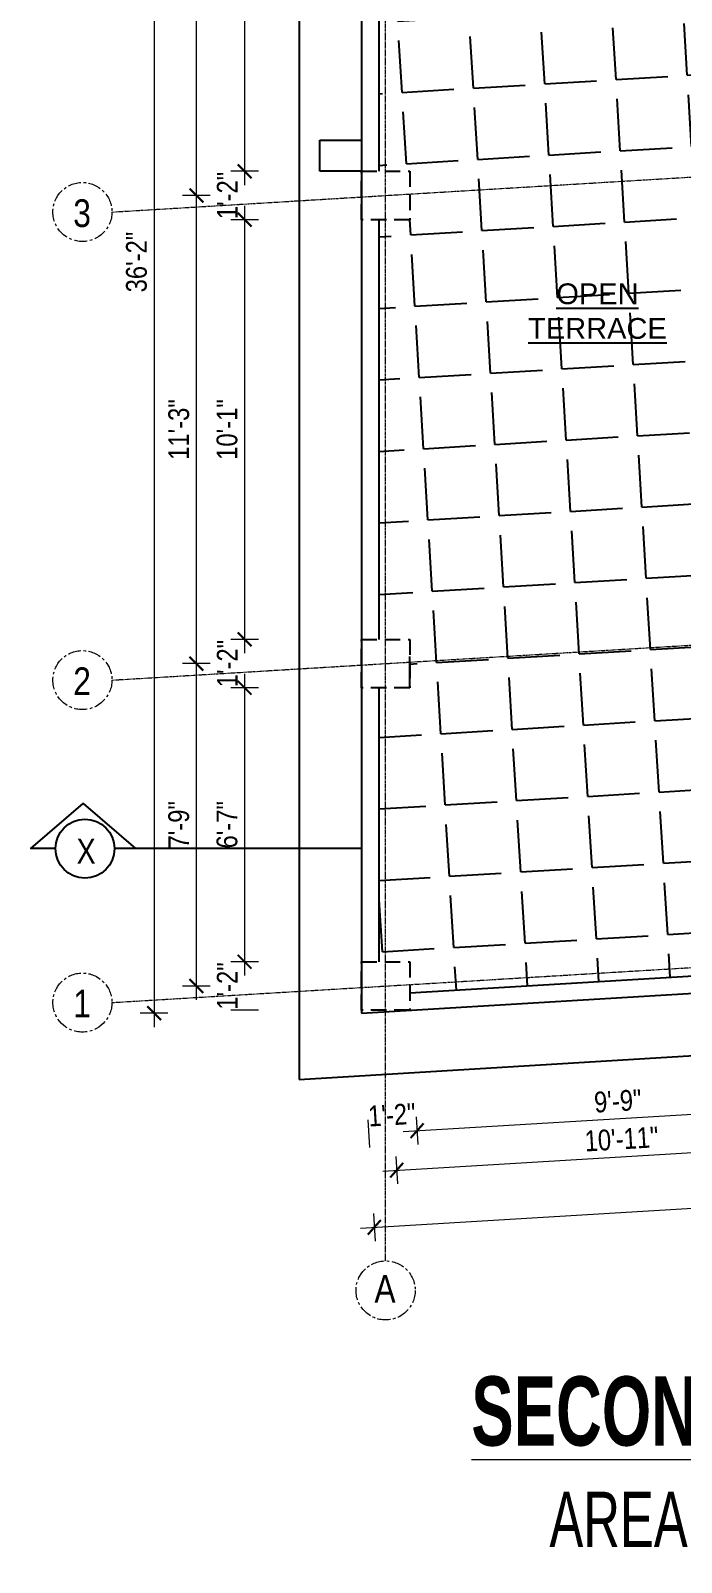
# Model space of a CAD drawing. Header units: inches. Extents: x -10117506 to -5032697, y -6529230 to -3253155.
# Drawn here: x -5058079.7 to -5057891.8, y -3255499.8 to -3255057.2 of the extents above; entities that cross this region are included whole.
import ezdxf

# ---------------------------------------------------------------- set-up
doc = ezdxf.new("R2010")
doc.units = ezdxf.units.IN
doc.header["$LTSCALE"] = 2
doc.header["$MEASUREMENT"] = 0
doc.header["$PDMODE"] = 34
doc.linetypes.add('CENTER', pattern=[2, 1.25, -0.25, 0.25, -0.25])
doc.linetypes.add('HIDDEN', pattern=[0.375, 0.25, -0.125])
doc.layers.get('0').update_dxf_attribs({"linetype": 'CONTINUOUS'})
doc.layers.get('DEFPOINTS').update_dxf_attribs({"color": 141, "linetype": 'CONTINUOUS'})
doc.layers.add('A-Hatch', color=7, linetype='CONTINUOUS')
for name, color, linetype, lineweight in [('Annotations-Bold.w', 177, 'CONTINUOUS', 13), ('DIM 1-100', 4, 'CONTINUOUS', 13), ('TEXT', 181, 'CONTINUOUS', 25), ('Text-100.w', 254, 'CONTINUOUS', 9)]:
    doc.layers.add(name, color=color, linetype=linetype, lineweight=lineweight)
doc.styles.add('ARAIL', font='ARIALN.TTF')
doc.styles.add('Arial', font='arial.ttf', dxfattribs={"width": 0.8, "height": 12})
doc.styles.add('arial.', font='arial.ttf')
doc.styles.get("Standard").update_dxf_attribs({"font": 'ARIALN.TTF'})
doc.dimstyles.new('1 by 96', dxfattribs={"dimtxt": 6, "dimasz": 4, "dimexe": 4, "dimexo": 4, "dimgap": 2, "dimtad": 1, "dimdec": 0, "dimzin": 0, "dimdsep": 46, "dimlunit": 4, "dimtxsty": 'Standard', "dimblk": 'ARCHTICK', "dimcen": 0, "dimdle": 4, "dimadec": 0, "dimazin": 0, "dimtfac": 1, "dimtdec": 0, "dimtix": 1, "dimtofl": 0, "dimtmove": 1, "dimatfit": 3, "dimldrblk": 'ARCHTICK', "dimfxl": 4, "dimfxlon": 1, "dimtolj": 1, "dimtzin": 0, "dimlwd": -1, "dimlwe": -1, "dimarcsym": 0})

# ---------------------------------------------------------------- blocks, each defined once
blk = doc.blocks.new('_ArchTick')
at = {"color": 0, "linetype": 'ByBlock', "const_width": 0.15}
blk.add_lwpolyline([(-0.5, -0.5), (0.5, 0.5)], dxfattribs=at)
blk = doc.blocks.new('*D2124')
at = {"layer": 'DEFPOINTS', "color": 0, "ltscale": 0.5, "transparency": 16777216}
for p in [(-5057984.18, -3254921.04), (-5058017.88, -3255097.83), (-5057984.18, -3255097.83)]:
    blk.add_point(p, dxfattribs=at)
at = {"layer": 'DIM 1-100', "color": 0, "ltscale": 0.5, "transparency": 16777216}
for p, q in [((-5058017.88, -3254917.04), (-5058017.88, -3255101.83)), ((-5058013.88, -3254921.04), (-5058021.88, -3254921.04)), ((-5058013.88, -3255097.83), (-5058021.88, -3255097.83))]:
    blk.add_line(p, q, dxfattribs=at)
at = {"layer": 'DIM 1-100', "color": 0, "ltscale": 0.5, "transparency": 16777216, "xscale": 4, "yscale": 4, "zscale": 4}
for p, rotation in [((-5058017.88, -3254921.04), 90), ((-5058017.88, -3255097.83), 270)]:
    blk.add_blockref('_ArchTick', p, dxfattribs=dict(at, rotation=rotation))
at = {"layer": 'DIM 1-100', "color": 0, "ltscale": 0.5, "transparency": 16777216, "insert": (-5058022.95, -3255009.43), "char_height": 6, "attachment_point": 5, "rotation": 90}
blk.add_mtext('\\A1;14\'-9"', dxfattribs=at)
blk = doc.blocks.new('*D2125')
at = {"layer": 'DEFPOINTS', "color": 0, "ltscale": 0.5, "transparency": 16777216}
for p in [(-5057984.18, -3255097.83), (-5058017.88, -3255111.83), (-5057984.18, -3255111.83)]:
    blk.add_point(p, dxfattribs=at)
at = {"layer": 'DIM 1-100', "color": 0, "ltscale": 0.5, "transparency": 16777216}
for p, q in [((-5058013.88, -3255097.83), (-5058021.88, -3255097.83)), ((-5058013.88, -3255111.83), (-5058021.88, -3255111.83))]:
    blk.add_line(p, q, dxfattribs=at)
at = {"layer": 'DIM 1-100', "color": 0, "ltscale": 0.5, "transparency": 16777216, "insert": (-5058022.89, -3255104.83), "char_height": 6, "attachment_point": 5, "rotation": 90}
blk.add_mtext('\\A1;1\'-2"', dxfattribs=at)
blk = doc.blocks.new('*D2126')
at = {"layer": 'DEFPOINTS', "color": 0, "ltscale": 0.5, "transparency": 16777216}
for p in [(-5057984.18, -3255111.83), (-5058017.88, -3255233.08), (-5057984.18, -3255233.08)]:
    blk.add_point(p, dxfattribs=at)
at = {"layer": 'DIM 1-100', "color": 0, "ltscale": 0.5, "transparency": 16777216}
for p, q in [((-5058017.88, -3255107.83), (-5058017.88, -3255237.08)), ((-5058013.88, -3255111.83), (-5058021.88, -3255111.83)), ((-5058013.88, -3255233.08), (-5058021.88, -3255233.08))]:
    blk.add_line(p, q, dxfattribs=at)
at = {"layer": 'DIM 1-100', "color": 0, "ltscale": 0.5, "transparency": 16777216, "xscale": 4, "yscale": 4, "zscale": 4}
for p, rotation in [((-5058017.88, -3255111.83), 90), ((-5058017.88, -3255233.08), 270)]:
    blk.add_blockref('_ArchTick', p, dxfattribs=dict(at, rotation=rotation))
at = {"layer": 'DIM 1-100', "color": 0, "ltscale": 0.5, "transparency": 16777216, "insert": (-5058022.95, -3255172.45), "char_height": 6, "attachment_point": 5, "rotation": 90}
blk.add_mtext('\\A1;10\'-1"', dxfattribs=at)
blk = doc.blocks.new('*D2127')
at = {"layer": 'DEFPOINTS', "color": 0, "ltscale": 0.5, "transparency": 16777216}
for p in [(-5057984.18, -3255233.08), (-5058017.88, -3255247.08), (-5057984.18, -3255247.08)]:
    blk.add_point(p, dxfattribs=at)
at = {"layer": 'DIM 1-100', "color": 0, "ltscale": 0.5, "transparency": 16777216}
for p, q in [((-5058013.88, -3255233.08), (-5058021.88, -3255233.08)), ((-5058013.88, -3255247.08), (-5058021.88, -3255247.08))]:
    blk.add_line(p, q, dxfattribs=at)
at = {"layer": 'DIM 1-100', "color": 0, "ltscale": 0.5, "transparency": 16777216, "insert": (-5058022.89, -3255240.08), "char_height": 6, "attachment_point": 5, "rotation": 90}
blk.add_mtext('\\A1;1\'-2"', dxfattribs=at)
blk = doc.blocks.new('*D2128')
at = {"layer": 'DEFPOINTS', "color": 0, "ltscale": 0.5, "transparency": 16777216}
for p in [(-5057984.18, -3255247.08), (-5058017.88, -3255326.24), (-5057984.18, -3255326.24)]:
    blk.add_point(p, dxfattribs=at)
at = {"layer": 'DIM 1-100', "color": 0, "ltscale": 0.5, "transparency": 16777216}
for p, q in [((-5058017.88, -3255243.08), (-5058017.88, -3255330.24)), ((-5058013.88, -3255247.08), (-5058021.88, -3255247.08)), ((-5058013.88, -3255326.24), (-5058021.88, -3255326.24))]:
    blk.add_line(p, q, dxfattribs=at)
at = {"layer": 'DIM 1-100', "color": 0, "ltscale": 0.5, "transparency": 16777216, "xscale": 4, "yscale": 4, "zscale": 4}
for p, rotation in [((-5058017.88, -3255247.08), 90), ((-5058017.88, -3255326.24), 270)]:
    blk.add_blockref('_ArchTick', p, dxfattribs=dict(at, rotation=rotation))
at = {"layer": 'DIM 1-100', "color": 0, "ltscale": 0.5, "transparency": 16777216, "insert": (-5058022.95, -3255286.66), "char_height": 6, "attachment_point": 5, "rotation": 90}
blk.add_mtext('\\A1;6\'-7"', dxfattribs=at)
blk = doc.blocks.new('*D2129')
at = {"layer": 'DEFPOINTS', "color": 0, "ltscale": 0.5, "transparency": 16777216}
for p in [(-5057984.18, -3255326.24), (-5058017.88, -3255340.24), (-5057984.18, -3255340.24)]:
    blk.add_point(p, dxfattribs=at)
at = {"layer": 'DIM 1-100', "color": 0, "ltscale": 0.5, "transparency": 16777216}
for p, q in [((-5058013.88, -3255326.24), (-5058021.88, -3255326.24)), ((-5058013.88, -3255340.24), (-5058021.88, -3255340.24))]:
    blk.add_line(p, q, dxfattribs=at)
at = {"layer": 'DIM 1-100', "color": 0, "ltscale": 0.5, "transparency": 16777216, "insert": (-5058022.89, -3255333.24), "char_height": 6, "attachment_point": 5, "rotation": 90}
blk.add_mtext('\\A1;1\'-2"', dxfattribs=at)
blk = doc.blocks.new('*D2130')
at = {"layer": 'DEFPOINTS', "color": 0, "ltscale": 0.5, "transparency": 16777216}
for p in [(-5058031.81, -3255240.08), (-5057977.18, -3255240.08), (-5057977.18, -3255333.24)]:
    blk.add_point(p, dxfattribs=at)
at = {"layer": 'DIM 1-100', "color": 0, "ltscale": 0.5, "transparency": 16777216}
for p, q in [((-5058031.81, -3255337.24), (-5058031.81, -3255236.08)), ((-5058027.81, -3255240.08), (-5058035.81, -3255240.08)), ((-5058027.81, -3255333.24), (-5058035.81, -3255333.24))]:
    blk.add_line(p, q, dxfattribs=at)
at = {"layer": 'DIM 1-100', "color": 0, "ltscale": 0.5, "transparency": 16777216, "xscale": 4, "yscale": 4, "zscale": 4}
for p, rotation in [((-5058031.81, -3255240.08), 90), ((-5058031.81, -3255333.24), 270)]:
    blk.add_blockref('_ArchTick', p, dxfattribs=dict(at, rotation=rotation))
at = {"layer": 'DIM 1-100', "color": 0, "ltscale": 0.5, "transparency": 16777216, "insert": (-5058036.88, -3255286.66), "char_height": 6, "attachment_point": 5, "rotation": 90}
blk.add_mtext('\\A1;7\'-9"', dxfattribs=at)
blk = doc.blocks.new('*D2131')
at = {"layer": 'DEFPOINTS', "color": 0, "ltscale": 0.5, "transparency": 16777216}
for p in [(-5058031.81, -3255104.83), (-5057977.18, -3255104.83), (-5057977.18, -3255240.08)]:
    blk.add_point(p, dxfattribs=at)
at = {"layer": 'DIM 1-100', "color": 0, "ltscale": 0.5, "transparency": 16777216}
for p, q in [((-5058031.81, -3255244.08), (-5058031.81, -3255100.83)), ((-5058027.81, -3255104.83), (-5058035.81, -3255104.83)), ((-5058027.81, -3255240.08), (-5058035.81, -3255240.08))]:
    blk.add_line(p, q, dxfattribs=at)
at = {"layer": 'DIM 1-100', "color": 0, "ltscale": 0.5, "transparency": 16777216, "xscale": 4, "yscale": 4, "zscale": 4}
for p, rotation in [((-5058031.81, -3255104.83), 90), ((-5058031.81, -3255240.08), 270)]:
    blk.add_blockref('_ArchTick', p, dxfattribs=dict(at, rotation=rotation))
at = {"layer": 'DIM 1-100', "color": 0, "ltscale": 0.5, "transparency": 16777216, "insert": (-5058036.88, -3255172.45), "char_height": 6, "attachment_point": 5, "rotation": 90}
blk.add_mtext('\\A1;11\'-3"', dxfattribs=at)
blk = doc.blocks.new('*D2132')
at = {"layer": 'DEFPOINTS', "color": 0, "ltscale": 0.5, "transparency": 16777216}
for p in [(-5058031.81, -3254914.04), (-5057977.18, -3254914.04), (-5057977.18, -3255104.83)]:
    blk.add_point(p, dxfattribs=at)
at = {"layer": 'DIM 1-100', "color": 0, "ltscale": 0.5, "transparency": 16777216}
for p, q in [((-5058027.81, -3254914.04), (-5058035.81, -3254914.04)), ((-5058031.81, -3255108.83), (-5058031.81, -3254910.04)), ((-5058027.81, -3255104.83), (-5058035.81, -3255104.83))]:
    blk.add_line(p, q, dxfattribs=at)
at = {"layer": 'DIM 1-100', "color": 0, "ltscale": 0.5, "transparency": 16777216, "xscale": 4, "yscale": 4, "zscale": 4}
for p, rotation in [((-5058031.81, -3254914.04), 90), ((-5058031.81, -3255104.83), 270)]:
    blk.add_blockref('_ArchTick', p, dxfattribs=dict(at, rotation=rotation))
at = {"layer": 'DIM 1-100', "color": 0, "ltscale": 0.5, "transparency": 16777216, "insert": (-5058036.88, -3255009.43), "char_height": 6, "attachment_point": 5, "rotation": 90}
blk.add_mtext('\\A1;15\'-11"', dxfattribs=at)
blk = doc.blocks.new('*D2133')
at = {"layer": 'DEFPOINTS', "color": 0, "ltscale": 0.5, "transparency": 16777216}
for p in [(-5057984.18, -3254907.04), (-5058044.02, -3255341.09), (-5057984.18, -3255341.09)]:
    blk.add_point(p, dxfattribs=at)
at = {"layer": 'DIM 1-100', "color": 0, "ltscale": 0.5, "transparency": 16777216}
for p, q in [((-5058044.02, -3254903.04), (-5058044.02, -3255345.09)), ((-5058040.02, -3254907.04), (-5058048.02, -3254907.04)), ((-5058040.02, -3255341.09), (-5058048.02, -3255341.09))]:
    blk.add_line(p, q, dxfattribs=at)
at = {"layer": 'DIM 1-100', "color": 0, "ltscale": 0.5, "transparency": 16777216, "xscale": 4, "yscale": 4, "zscale": 4}
for p, rotation in [((-5058044.02, -3254907.04), 90), ((-5058044.02, -3255341.09), 270)]:
    blk.add_blockref('_ArchTick', p, dxfattribs=dict(at, rotation=rotation))
at = {"layer": 'DIM 1-100', "color": 0, "ltscale": 0.5, "transparency": 16777216, "insert": (-5058049.09, -3255124.06), "char_height": 6, "attachment_point": 5, "rotation": 90}
blk.add_mtext('\\A1;36\'-2"', dxfattribs=at)
blk = doc.blocks.new('*D2134')
at = {"layer": 'DEFPOINTS', "color": 0, "ltscale": 0.5, "transparency": 16777216}
for p in [(-5057984.18, -3255341.09), (-5057970.18, -3255340.25), (-5057968.08, -3255375.04)]:
    blk.add_point(p, dxfattribs=at)
at = {"layer": 'DIM 1-100', "color": 0, "ltscale": 0.5, "transparency": 16777216}
for p, q in [((-5057982.32, -3255371.89), (-5057981.84, -3255379.88)), ((-5057968.32, -3255371.05), (-5057967.84, -3255379.03))]:
    blk.add_line(p, q, dxfattribs=at)
at = {"layer": 'DIM 1-100', "color": 0, "ltscale": 0.5, "transparency": 16777216, "insert": (-5057975.38, -3255370.46), "char_height": 6, "attachment_point": 5, "rotation": 3.4431}
blk.add_mtext('\\A1;1\'-2"', dxfattribs=at)
blk = doc.blocks.new('*D2135')
at = {"layer": 'DEFPOINTS', "color": 0, "ltscale": 0.5, "transparency": 16777216}
for p in [(-5057853.75, -3255332.4), (-5057970.18, -3255340.25), (-5057851.61, -3255368.03)]:
    blk.add_point(p, dxfattribs=at)
at = {"layer": 'DIM 1-100', "color": 0, "ltscale": 0.5, "transparency": 16777216}
for p, q in [((-5057851.85, -3255364.04), (-5057851.37, -3255372.03)), ((-5057972.08, -3255375.28), (-5057847.62, -3255367.79)), ((-5057968.32, -3255371.05), (-5057967.84, -3255379.03))]:
    blk.add_line(p, q, dxfattribs=at)
at = {"layer": 'DIM 1-100', "color": 0, "ltscale": 0.5, "transparency": 16777216, "xscale": 4, "yscale": 4, "zscale": 4}
for p, rotation in [((-5057851.61, -3255368.03), 3.443148901705999), ((-5057968.08, -3255375.04), 183.443148901706)]:
    blk.add_blockref('_ArchTick', p, dxfattribs=dict(at, rotation=rotation))
at = {"layer": 'DIM 1-100', "color": 0, "ltscale": 0.5, "transparency": 16777216, "insert": (-5057910.15, -3255366.48), "char_height": 6, "attachment_point": 5, "rotation": 3.4431}
blk.add_mtext('\\A1;9\'-9"', dxfattribs=at)
blk = doc.blocks.new('*D2139')
at = {"layer": 'DEFPOINTS', "color": 0, "ltscale": 0.5, "transparency": 16777216}
for p in [(-5057846.75, -3255325.4), (-5057977.18, -3255333.24), (-5057843.55, -3255378.61)]:
    blk.add_point(p, dxfattribs=at)
at = {"layer": 'DIM 1-100', "color": 0, "ltscale": 0.5, "transparency": 16777216}
for p, q in [((-5057977.97, -3255386.7), (-5057839.56, -3255378.37)), ((-5057843.79, -3255374.62), (-5057843.31, -3255382.61)), ((-5057974.22, -3255382.47), (-5057973.74, -3255390.45))]:
    blk.add_line(p, q, dxfattribs=at)
at = {"layer": 'DIM 1-100', "color": 0, "ltscale": 0.5, "transparency": 16777216, "xscale": 4, "yscale": 4, "zscale": 4}
for p, rotation in [((-5057843.55, -3255378.61), 3.443148900418714), ((-5057973.98, -3255386.46), 183.4431489004187)]:
    blk.add_blockref('_ArchTick', p, dxfattribs=dict(at, rotation=rotation))
at = {"layer": 'DIM 1-100', "color": 0, "ltscale": 0.5, "transparency": 16777216, "insert": (-5057909.07, -3255377.48), "char_height": 6, "attachment_point": 5, "rotation": 3.4431}
blk.add_mtext('\\A1;10\'-11"', dxfattribs=at)
blk = doc.blocks.new('*D2141')
at = {"layer": 'DEFPOINTS', "color": 0, "ltscale": 0.5, "transparency": 16777216}
for p in [(-5057721.59, -3255325.23), (-5057984.18, -3255341.09), (-5057717.85, -3255387.11)]:
    blk.add_point(p, dxfattribs=at)
at = {"layer": 'DIM 1-100', "color": 0, "ltscale": 0.5, "transparency": 16777216}
for p, q in [((-5057718.09, -3255383.12), (-5057717.61, -3255391.1)), ((-5057984.43, -3255403.21), (-5057713.86, -3255386.87)), ((-5057980.68, -3255398.98), (-5057980.2, -3255406.96))]:
    blk.add_line(p, q, dxfattribs=at)
at = {"layer": 'DIM 1-100', "color": 0, "ltscale": 0.5, "transparency": 16777216, "xscale": 4, "yscale": 4, "zscale": 4}
for p, rotation in [((-5057717.85, -3255387.11), 3.457134467224378), ((-5057980.44, -3255402.97), 183.4571344672244)]:
    blk.add_blockref('_ArchTick', p, dxfattribs=dict(at, rotation=rotation))
at = {"layer": 'DIM 1-100', "color": 0, "ltscale": 0.5, "transparency": 16777216, "insert": (-5057849.45, -3255390.04), "char_height": 6, "attachment_point": 5, "rotation": 3.4571}
blk.add_mtext('\\A1;21\'-11"', dxfattribs=at)

msp = doc.modelspace()

# ---------------------------------------------------------------- hatches: boundary and pattern name
at = {"layer": 'A-Hatch', "ltscale": 0.5}
h = msp.add_hatch(dxfattribs=at)
h.set_pattern_fill('ANGLE', color=256, scale=75, angle=3.4571)
h.set_pattern_definition([(3.45713447, (-9250.709, 691.048), (-1.243724074, 20.587466465), [15, -5.625]), (93.45713447, (-9250.709, 691.048), (-20.587466465, -1.243724074), [15, -5.625])])
edge = h.paths.add_edge_path()
edge.add_line((-5057853.75, -3254961.05), (-5057844.75, -3254961.05))
edge.add_line((-5057844.75, -3254961.05), (-5057844.75, -3254910.2))
edge.add_line((-5057844.75, -3254910.2), (-5057853.75, -3254910.2))
edge.add_line((-5057853.75, -3254910.2), (-5057853.75, -3254901.21))
edge.add_line((-5057853.75, -3254901.21), (-5057970.18, -3254910.89))
edge.add_line((-5057970.18, -3254910.89), (-5057970.18, -3254921.04))
edge.add_line((-5057970.18, -3254921.04), (-5057979.18, -3254921.04))
edge.add_line((-5057979.18, -3254921.04), (-5057979.18, -3255097.83))
edge.add_line((-5057979.18, -3255097.83), (-5057970.18, -3255097.83))
edge.add_line((-5057970.18, -3255097.83), (-5057970.18, -3255111.83))
edge.add_line((-5057970.18, -3255111.83), (-5057979.18, -3255111.83))
edge.add_line((-5057979.18, -3255111.83), (-5057979.18, -3255233.08))
edge.add_line((-5057979.18, -3255233.08), (-5057970.18, -3255233.08))
edge.add_line((-5057970.18, -3255233.08), (-5057970.18, -3255247.08))
edge.add_line((-5057970.18, -3255247.08), (-5057979.18, -3255247.08))
edge.add_line((-5057979.18, -3255247.08), (-5057979.18, -3255326.24))
edge.add_line((-5057979.18, -3255326.24), (-5057970.18, -3255326.24))
edge.add_line((-5057970.18, -3255326.24), (-5057970.18, -3255335.24))
edge.add_line((-5057970.18, -3255335.24), (-5057853.75, -3255328.23))
edge.add_line((-5057853.75, -3255328.23), (-5057853.75, -3255318.4))
edge.add_line((-5057853.75, -3255318.4), (-5057853.75, -3255315.94))
edge.add_line((-5057853.75, -3255315.94), (-5057879.56, -3255315.93))
edge.add_line((-5057879.56, -3255315.93), (-5057879.58, -3255314.7))
edge.add_ellipse((-5057848.42, -3255314.72), major_axis=(24.85, 18.79), ratio=1, start_angle=62.763, end_angle=142.875, ccw=False)
edge.add_line((-5057853.75, -3255284.03), (-5057853.75, -3255107.62))
edge.add_line((-5057853.75, -3255107.62), (-5057853.76, -3255107.62))
edge.add_line((-5057853.76, -3255107.62), (-5057853.75, -3255103.95))
edge.add_line((-5057853.75, -3255103.95), (-5057853.75, -3255089.95))
edge.add_line((-5057853.75, -3255089.95), (-5057853.76, -3255086.28))
edge.add_line((-5057853.76, -3255086.28), (-5057853.75, -3254961.05))
h.paths.add_polyline_path([(-5057937.43, -3255149.05), (-5057894.38, -3255149.05), (-5057894.38, -3255126.58), (-5057937.43, -3255126.58)], flags=24)

# ---------------------------------------------------------------- linework, layer by layer
at = {"ltscale": 0.5}
for p, q in [((-5058002.18, -3254908.53), (-5058002.18, -3255360.21)), ((-5057984.18, -3254907.04), (-5057984.18, -3255341.09)), ((-5057979.18, -3254921.04), (-5057979.18, -3255097.83)), ((-5057996.18, -3255097.83), (-5057996.18, -3255088.83)), ((-5057996.18, -3255088.83), (-5057984.18, -3255088.83)), ((-5057984.18, -3255097.83), (-5057996.18, -3255097.83)), ((-5057979.18, -3255111.83), (-5057979.18, -3255233.08)), ((-5057970.18, -3255247.08), (-5057970.18, -3255238.05)), ((-5057979.18, -3255247.08), (-5057979.18, -3255326.24)), ((-5057970.18, -3255335.24), (-5057853.75, -3255328.23)), ((-5057984.18, -3255341.09), (-5057830.77, -3255331.86)), ((-5058002.18, -3255360.21), (-5057839.75, -3255350.43))]:
    msp.add_line(p, q, dxfattribs=at)
at = {"linetype": 'HIDDEN', "ltscale": 9}
for points in [[(-5057984.18, -3255097.83), (-5057970.18, -3255097.83), (-5057970.18, -3255111.83), (-5057984.18, -3255111.83)], [(-5057984.18, -3255233.08), (-5057970.18, -3255233.08), (-5057970.18, -3255247.08), (-5057984.18, -3255247.08)], [(-5057984.18, -3255326.24), (-5057970.18, -3255326.24), (-5057970.18, -3255340.24), (-5057984.18, -3255340.24)]]:
    msp.add_lwpolyline(points, close=True, dxfattribs=at)
at = {"layer": 'Annotations-Bold.w', "linetype": 'CENTER', "ltscale": 0.3}
for p, q in [((-5057977.18, -3255412.67), (-5057977.18, -3254834.46)), ((-5058056.18, -3255109.6), (-5057649.59, -3255085.04)), ((-5058056.18, -3255244.85), (-5057649.59, -3255220.29)), ((-5058056.18, -3255338.02), (-5057649.59, -3255313.45))]:
    msp.add_line(p, q, dxfattribs=at)
at = {"layer": 'Annotations-Bold.w', "linetype": 'CENTER', "ltscale": 1.5}
for centre in [(-5058064.71, -3255109.6), (-5058064.71, -3255244.85), (-5058064.71, -3255338.02), (-5057977.18, -3255421.2)]:
    msp.add_circle(centre, 8.53, dxfattribs=at)
at = {"layer": 'TEXT'}
for points in [[(-5058072.51, -3255293.55), (-5058079.65, -3255293.55), (-5058064.51, -3255280.46), (-5058049.37, -3255293.55)], [(-5057984.18, -3255293.55), (-5058055.45, -3255293.55)]]:
    msp.add_lwpolyline(points, dxfattribs=at)
msp.add_circle((-5058063.98, -3255293.55), 8.53, dxfattribs=at)

# ---------------------------------------------------------------- texts
at = {"layer": 'Annotations-Bold.w', "linetype": 'CENTER', "ltscale": 1.5, "char_height": 8, "attachment_point": 1, "style": 'ARAIL'}
for s, insert in [('3', (-5058067.36, -3255105.93)), ('2', (-5058067.36, -3255241.17)), ('1', (-5058067.36, -3255334.34)), ('A', (-5057980.41, -3255416.74))]:
    msp.add_mtext_dynamic_manual_height_columns(s, width=6.5393, gutter_width=100, heights=[0], dxfattribs=dict(at, insert=insert))
at = {"layer": 'TEXT', "lineweight": -2, "insert": (-5057916.03, -3255138.27), "char_height": 6, "width": 127.5059, "attachment_point": 5, "style": 'arial.'}
msp.add_mtext('{\\LOPEN \\PTERRACE}', dxfattribs=at)
at = {"layer": 'TEXT', "insert": (-5058060.89, -3255290.71), "char_height": 7.2, "attachment_point": 3, "style": 'ARAIL'}
msp.add_mtext_dynamic_manual_height_columns('X', width=125.4648, gutter_width=90, heights=[0], dxfattribs=at)
at = {"layer": 'Text-100.w', "insert": (-5057853.68, -3255446.04), "char_height": 20, "width": 253.2202, "attachment_point": 2, "style": 'Arial'}
msp.add_mtext('\\A1;{\\fArial Narrow|b1|i0|c0|p34;\\L SECOND FLOOR PLAN\\P\\fArial Narrow|b0|i0|c0|p34;\\H0.8x;\\lAREA : 340.26 SQ. FT.\\H1.02306x; }', dxfattribs=at)

# ---------------------------------------------------------------- dimensions: what is measured, and where the dimension line sits
at = {"layer": 'DIM 1-100', "ltscale": 0.5}
for base, p1, p2, angle, picture, middle in [((-5058044.02, -3255341.09), (-5057984.18, -3254907.04), (-5057984.18, -3255341.09), 90, '*D2133', (-5058049.09, -3255124.06)), ((-5058031.81, -3254914.04), (-5057977.18, -3255104.83), (-5057977.18, -3254914.04), 90, '*D2132', (-5058036.88, -3255009.43)), ((-5058017.88, -3255097.83), (-5057984.18, -3254921.04), (-5057984.18, -3255097.83), 90, '*D2124', (-5058022.95, -3255009.43)), ((-5058017.88, -3255111.83), (-5057984.18, -3255097.83), (-5057984.18, -3255111.83), 90, '*D2125', (-5058022.89, -3255104.83)), ((-5058031.81, -3255104.83), (-5057977.18, -3255240.08), (-5057977.18, -3255104.83), 90, '*D2131', (-5058036.88, -3255172.45)), ((-5058017.88, -3255233.08), (-5057984.18, -3255111.83), (-5057984.18, -3255233.08), 90, '*D2126', (-5058022.95, -3255172.45)), ((-5058017.88, -3255247.08), (-5057984.18, -3255233.08), (-5057984.18, -3255247.08), 90, '*D2127', (-5058022.89, -3255240.08)), ((-5058031.81, -3255240.08), (-5057977.18, -3255333.24), (-5057977.18, -3255240.08), 90, '*D2130', (-5058036.88, -3255286.66)), ((-5058017.88, -3255326.24), (-5057984.18, -3255247.08), (-5057984.18, -3255326.24), 90, '*D2128', (-5058022.95, -3255286.66)), ((-5058017.88, -3255340.24), (-5057984.18, -3255326.24), (-5057984.18, -3255340.24), 90, '*D2129', (-5058022.89, -3255333.24)), ((-5057851.61, -3255368.03), (-5057970.18, -3255340.25), (-5057853.75, -3255332.4), 183.4431, '*D2135', (-5057910.15, -3255366.48))]:
    dim = msp.add_linear_dim(base=base, p1=p1, p2=p2, angle=angle, dimstyle='1 by 96', dxfattribs=at)
    dim.commit()
    dim.dimension.update_dxf_attribs({"geometry": picture, "text_midpoint": middle})
for p1, p2, distance, picture, middle in [((-5057984.18, -3255341.09), (-5057721.59, -3255325.23), -61.99, '*D2141', (-5057849.45, -3255390.04)), ((-5057977.18, -3255333.24), (-5057846.75, -3255325.4), -53.31, '*D2139', (-5057909.07, -3255377.48)), ((-5057984.18, -3255341.09), (-5057970.18, -3255340.25), -34.86, '*D2134', (-5057975.38, -3255370.46))]:
    dim = msp.add_aligned_dim(p1=p1, p2=p2, distance=distance, dimstyle='1 by 96', dxfattribs=at)
    dim.commit()
    dim.dimension.update_dxf_attribs({"geometry": picture, "text_midpoint": middle})

doc.saveas('drawing.dxf')
